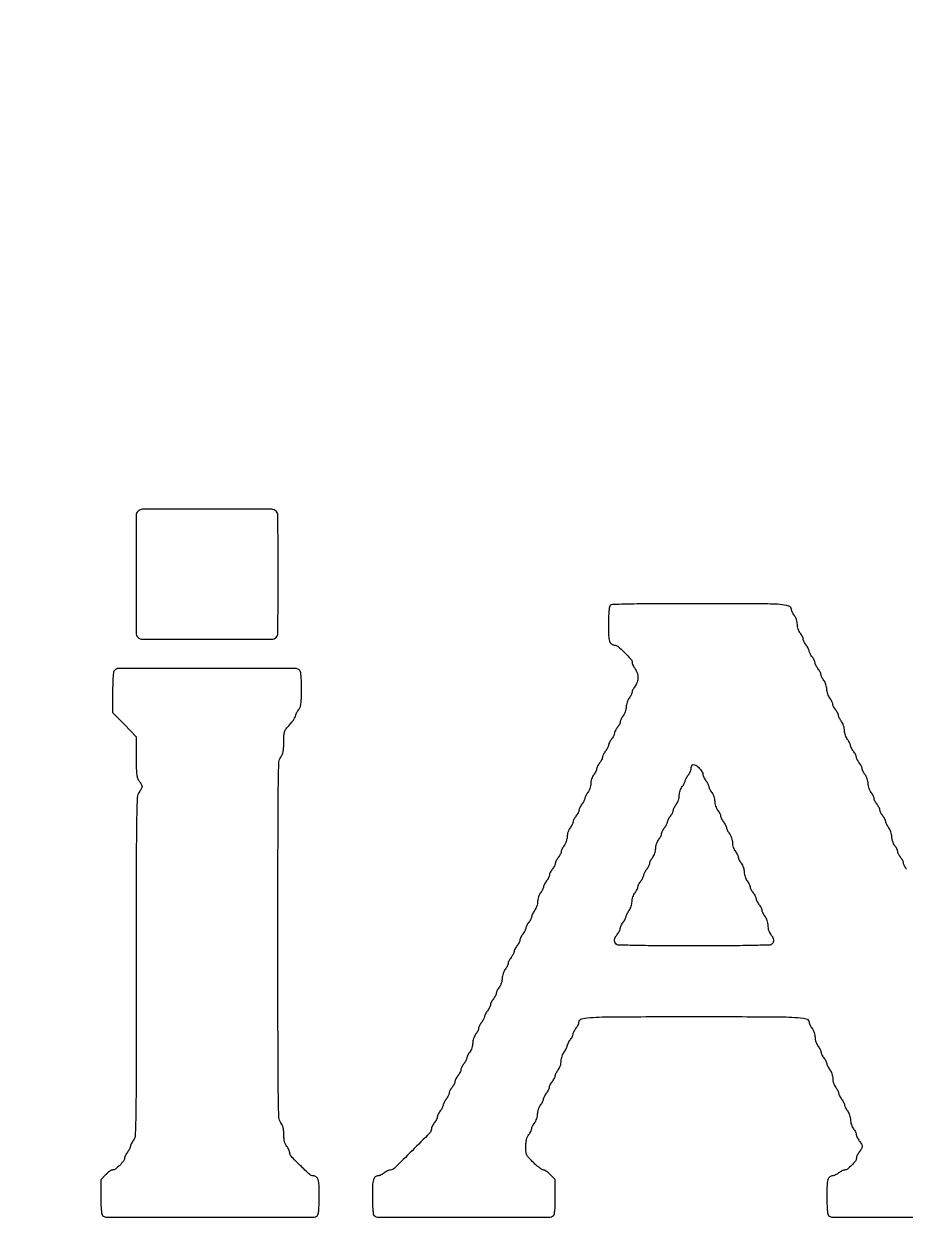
# Model space of a CAD drawing. Header units: millimetres. Extents: x 0 to 1000, y 0 to 588.
# Drawn here: x 105 to 208.9, y 0 to 142 of the extents above; entities that cross this region are included whole.
import ezdxf

# ---------------------------------------------------------------- set-up
doc = ezdxf.new("R2010")
doc.units = ezdxf.units.MM

msp = doc.modelspace()

# ---------------------------------------------------------------- linework, layer by layer
for points in [[(273.277, 483.9348, 0.000002), (273.2766, 337.614, 0.000002), (273.277, 191.2931, 0.198911)], [(208.9708, 42.4123, -0.025088), (208.84, 42.5978, -0.024961), (208.7284, 42.7959, -0.025753), (208.6486, 42.9782, -0.082945), (208.6231, 43.1077, 0.082945), (208.5975, 43.2371, 0.025753), (208.5178, 43.4196, 0.024961), (208.406, 43.6176, 0.025088), (208.2753, 43.8031, -0.025088), (208.1447, 43.9887, -0.024961), (208.0329, 44.1867, -0.025753), (207.9533, 44.369, -0.082945), (207.9276, 44.4985, 0.082945), (207.9021, 44.628, 0.025753), (207.8223, 44.8104, 0.024961), (207.7107, 45.0083, 0.025088), (207.5799, 45.194, -0.05391), (207.4491, 45.4045, -0.031665), (207.3376, 45.6797, -0.031362), (207.26, 45.9722, -0.045942), (207.2323, 46.237, 0.045942), (207.2045, 46.5018, 0.031362), (207.1269, 46.7945, 0.031665), (207.0154, 47.0695, 0.05391), (206.8846, 47.2802, -0.025088), (206.7538, 47.4657, -0.024961), (206.6421, 47.6637, -0.025753), (206.5624, 47.8461, -0.082945), (206.5368, 47.9755, 0.082945), (206.5113, 48.105, 0.025753), (206.4315, 48.2874, 0.024961), (206.3198, 48.4854, 0.025088), (206.1891, 48.671, -0.025088), (206.0585, 48.8566, -0.024961), (205.9467, 49.0545, -0.025753), (205.8671, 49.2369, -0.082945), (205.8414, 49.3664, 0.082945), (205.8158, 49.4958, 0.025753), (205.7361, 49.6783, 0.024961), (205.6244, 49.8762, 0.025088), (205.4937, 50.0617, -0.025088), (205.363, 50.2474, -0.024961), (205.2514, 50.4453, -0.025753), (205.1716, 50.6278, -0.082945), (205.146, 50.7572, 0.082945), (205.1204, 50.8867, 0.025753), (205.0407, 51.069, 0.024961), (204.929, 51.267, 0.025088), (204.7983, 51.4526, -0.05391), (204.6674, 51.6632, -0.031665), (204.5559, 51.9383, -0.031362), (204.4783, 52.2309, -0.045942), (204.4506, 52.4957, 0.045942), (204.4228, 52.7605, 0.031362), (204.3453, 53.0531, 0.031665), (204.2337, 53.3283, 0.05391), (204.1029, 53.5389, -0.025088), (203.9722, 53.7244, -0.024961), (203.8605, 53.9224, -0.025753), (203.7807, 54.1048, -0.082945), (203.7552, 54.2343, 0.082945), (203.7296, 54.3637, 0.025753), (203.6499, 54.5461, 0.024961), (203.5382, 54.7441, 0.025088), (203.4075, 54.9296, -0.025088), (203.2768, 55.1152, -0.024961), (203.1651, 55.3132, -0.025753), (203.0854, 55.4956, -0.082945), (203.0597, 55.6251, 0.082945), (203.0342, 55.7546, 0.025753), (202.9544, 55.9369, 0.024961), (202.8428, 56.1349, 0.025088), (202.7121, 56.3205, -0.025088), (202.5814, 56.506, -0.024961), (202.4697, 56.704, -0.025753), (202.3899, 56.8865, -0.082945), (202.3644, 57.0159, 0.082945), (202.3387, 57.1454, 0.025753), (202.2591, 57.3277, 0.024961), (202.1473, 57.5258, 0.025088), (202.0167, 57.7113, -0.05391), (201.8858, 57.9218, -0.031665), (201.7743, 58.197, -0.031362), (201.6968, 58.4897, -0.045942), (201.669, 58.7545, 0.045942), (201.6411, 59.0191, 0.031362), (201.5636, 59.3118, 0.031665), (201.4521, 59.587, 0.05391), (201.3212, 59.7975, -0.025088), (201.1906, 59.983, -0.024961), (201.0789, 60.1811, -0.025753), (200.9992, 60.3635, -0.082945), (200.9735, 60.493, 0.082945), (200.948, 60.6224, 0.025753), (200.8682, 60.8048, 0.024961), (200.7565, 61.0028, 0.025088), (200.6259, 61.1883, -0.025088), (200.4951, 61.3739, -0.024961), (200.3835, 61.5719, -0.025753), (200.3037, 61.7543, -0.082945), (200.2782, 61.8837, 0.082945), (200.2525, 62.0133, 0.025753), (200.1728, 62.1956, 0.024961), (200.0611, 62.3936, 0.025088), (199.9304, 62.5792, -0.05391), (199.7995, 62.7897, -0.031665), (199.688, 63.0649, -0.031362), (199.6105, 63.3575, -0.045942), (199.5827, 63.6223, 0.045942), (199.5549, 63.887, 0.031362), (199.4774, 64.1797, 0.031665), (199.3659, 64.4549, 0.05391), (199.235, 64.6654, -0.025088), (199.1044, 64.8509, -0.024961), (198.9926, 65.049, -0.025753), (198.9129, 65.2314, -0.082945), (198.8873, 65.3609, 0.082945), (198.8617, 65.4903, 0.025753), (198.782, 65.6727, 0.024961), (198.6703, 65.8707, 0.025088), (198.5396, 66.0562, -0.025088), (198.4089, 66.2418, -0.024961), (198.2972, 66.4398, -0.025753), (198.2175, 66.6221, -0.082945), (198.1919, 66.7516, 0.082945), (198.1663, 66.8811, 0.025753), (198.0865, 67.0635, 0.024961), (197.9749, 67.2615, 0.025088), (197.8442, 67.4471, -0.025088), (197.7135, 67.6326, -0.024961), (197.6018, 67.8306, -0.025753), (197.5221, 68.013, -0.082945), (197.4965, 68.1424, 0.082945), (197.4709, 68.2719, 0.025753), (197.3912, 68.4543, 0.024961), (197.2794, 68.6524, 0.025088), (197.1488, 68.8379, -0.025088), (197.0181, 69.0234, -0.024961), (196.9064, 69.2215, -0.025753), (196.8267, 69.4038, -0.082945), (196.8011, 69.5333, 0.082945), (196.7755, 69.6627, 0.025753), (196.6958, 69.8452, 0.024961), (196.5841, 70.0431, 0.025088), (196.4533, 70.2286, -0.05391), (196.3225, 70.4393, -0.031665), (196.211, 70.7144, -0.031362), (196.1334, 71.007, -0.045942), (196.1057, 71.2718, 0.045942), (196.0779, 71.5366, 0.031362), (196.0003, 71.8293, 0.031665), (195.8888, 72.1043, 0.05391), (195.758, 72.3149, -0.026417), (195.6275, 72.5011, -0.025977), (195.5167, 72.7011, -0.026897), (195.4384, 72.8861, -0.083283), (195.4141, 73.0191, 0.330659), (195.0964, 73.4344, 0.053923), (194.0337, 73.6183, 0.015081), (191.7694, 73.694, 0.00082), (184.6314, 73.7058, 0.00093), (179.5143, 73.6963, 0.004004), (176.4702, 73.6605, 0.001805), (174.3247, 73.6104, 0.191917), (174.0612, 73.4971, 0.157061), (173.9665, 73.3126, 0.017194), (173.905, 72.8339, 0.016522), (173.8648, 72.1704, 0.006849), (173.8526, 71.2718, 0.009039), (173.8767, 69.935, 0.061222), (173.9808, 69.283, 0.157119), (174.1973, 68.9615, 0.168231), (174.5543, 68.8379, -0.18105), (174.9398, 68.6936, -0.015072), (175.7371, 67.9559, -0.01503), (176.4885, 67.1717, -0.182238), (176.6381, 66.79, 0.078168), (176.6628, 66.6452, 0.028315), (176.7406, 66.451, 0.027258), (176.8515, 66.2446, 0.02916), (176.9819, 66.0562, -0.054081), (177.1135, 65.8443, -0.033167), (177.2231, 65.5711, -0.032789), (177.2972, 65.28, -0.046022), (177.3219, 65.0131, -0.046022), (177.2972, 64.7462, -0.032789), (177.2231, 64.4552, -0.033167), (177.1135, 64.1819, -0.054081), (176.9819, 63.97, 0.025088), (176.8512, 63.7845, 0.024961), (176.7396, 63.5864, 0.025753), (176.6598, 63.404, 0.082945), (176.6342, 63.2745, -0.082945), (176.6086, 63.1451, -0.025753), (176.5288, 62.9628, -0.024961), (176.4172, 62.7647, -0.025088), (176.2864, 62.5792, 0.05391), (176.1556, 62.3687, 0.031665), (176.0441, 62.0935, 0.031362), (175.9665, 61.8008, 0.045942), (175.9388, 61.536, -0.045942), (175.911, 61.2713, -0.031362), (175.8334, 60.9787, -0.031665), (175.7219, 60.7035, -0.05391), (175.5911, 60.493, 0.025088), (175.4603, 60.3074, 0.024961), (175.3487, 60.1094, 0.025753), (175.2689, 59.927, 0.082945), (175.2434, 59.7975, -0.082945), (175.2178, 59.668, -0.025753), (175.1381, 59.4857, -0.024961), (175.0263, 59.2877, -0.025088), (174.8956, 59.1021, 0.025088), (174.765, 58.9166, 0.024961), (174.6532, 58.7186, 0.025753), (174.5736, 58.5361, 0.082945), (174.5479, 58.4067, -0.082945), (174.5224, 58.2772, -0.025753), (174.4426, 58.0949, -0.024961), (174.331, 57.8968, -0.025088), (174.2002, 57.7113, 0.025088), (174.0696, 57.5258, 0.024961), (173.9579, 57.3277, 0.025753), (173.8781, 57.1454, 0.082945), (173.8526, 57.0159, -0.082945), (173.8269, 56.8865, -0.025753), (173.7472, 56.704, -0.024961), (173.6355, 56.506, -0.025088), (173.5049, 56.3205, 0.025088), (173.3741, 56.1349, 0.024961), (173.2624, 55.9369, 0.025753), (173.1827, 55.7546, 0.082945), (173.1571, 55.6251, -0.082945), (173.1316, 55.4956, -0.025753), (173.0518, 55.3132, -0.024961), (172.9401, 55.1152, -0.025088), (172.8094, 54.9296, 0.025088), (172.6788, 54.7441, 0.024961), (172.567, 54.5461, 0.025753), (172.4874, 54.3637, 0.082945), (172.4617, 54.2343, -0.082945), (172.4361, 54.1048, -0.025753), (172.3564, 53.9224, -0.024961), (172.2447, 53.7244, -0.025088), (172.114, 53.5389, 0.05391), (171.9832, 53.3283, 0.031665), (171.8717, 53.0531, 0.031362), (171.7941, 52.7605, 0.045942), (171.7664, 52.4957, -0.045942), (171.7386, 52.2309, -0.031362), (171.661, 51.9383, -0.031665), (171.5495, 51.6632, -0.05391), (171.4186, 51.4526, 0.025088), (171.2879, 51.267, 0.024961), (171.1762, 51.069, 0.025753), (171.0965, 50.8867, 0.082945), (171.0709, 50.7572, -0.082945), (171.0454, 50.6278, -0.025753), (170.9656, 50.4453, -0.024961), (170.8538, 50.2474, -0.025088), (170.7232, 50.0617, 0.025088), (170.5925, 49.8762, 0.024961), (170.4808, 49.6783, 0.025753), (170.401, 49.4958, 0.082945), (170.3755, 49.3664, -0.082945), (170.3499, 49.2369, -0.025753), (170.2702, 49.0545, -0.024961), (170.1585, 48.8566, -0.025088), (170.0278, 48.671, 0.025088), (169.8971, 48.4854, 0.024961), (169.7854, 48.2874, 0.025753), (169.7057, 48.105, 0.082945), (169.68, 47.9755, -0.082945), (169.6545, 47.8461, -0.025753), (169.5747, 47.6637, -0.024961), (169.4631, 47.4657, -0.025088), (169.3324, 47.2802, 0.05391), (169.2015, 47.0695, 0.031665), (169.09, 46.7945, 0.031362), (169.0124, 46.5018, 0.045942), (168.9847, 46.237, -0.045942), (168.9569, 45.9722, -0.031362), (168.8794, 45.6797, -0.031665), (168.7678, 45.4045, -0.05391), (168.637, 45.194, 0.025088), (168.5063, 45.0083, 0.024961), (168.3946, 44.8104, 0.025753), (168.3148, 44.628, 0.082945), (168.2893, 44.4985, -0.082945), (168.2637, 44.369, -0.025753), (168.1839, 44.1867, -0.024961), (168.0723, 43.9887, -0.025088), (167.9415, 43.8031, 0.025088), (167.8109, 43.6176, 0.024961), (167.6992, 43.4196, 0.025753), (167.6195, 43.2371, 0.082945), (167.5938, 43.1077, -0.082945), (167.5683, 42.9782, -0.025753), (167.4885, 42.7959, -0.024961), (167.3768, 42.5978, -0.025088), (167.2462, 42.4123, 0.025088), (167.1154, 42.2268, 0.024961), (167.0038, 42.0287, 0.025753), (166.924, 41.8463, 0.082945), (166.8985, 41.7168, -0.082945), (166.8728, 41.5874, -0.025753), (166.7932, 41.405, -0.024961), (166.6814, 41.207, -0.025088), (166.5507, 41.0215, 0.025088), (166.42, 40.8359, 0.024961), (166.3083, 40.6379, 0.025753), (166.2286, 40.4555, 0.082945), (166.203, 40.3261, -0.082945), (166.1775, 40.1966, -0.025753), (166.0977, 40.0142, -0.024961), (165.9861, 39.8162, -0.025088), (165.8553, 39.6306, 0.05391), (165.7245, 39.4201, 0.031665), (165.613, 39.1449, 0.031362), (165.5354, 38.8523, 0.045942), (165.5076, 38.5876, -0.045942), (165.4799, 38.3228, -0.031362), (165.4023, 38.0301, -0.031665), (165.2908, 37.7549, -0.05391), (165.16, 37.5444, 0.025088), (165.0292, 37.3589, 0.024961), (164.9175, 37.1608, 0.025753), (164.8378, 36.9785, 0.082945), (164.8122, 36.8489, -0.082945), (164.7866, 36.7195, -0.025753), (164.7068, 36.5371, -0.024961), (164.5952, 36.3391, -0.025088), (164.4645, 36.1536, 0.025088), (164.3338, 35.968, 0.024961), (164.2221, 35.77, 0.025753), (164.1424, 35.5877, 0.082945), (164.1168, 35.4582, -0.082945), (164.0912, 35.3287, -0.025753), (164.0115, 35.1463, -0.024961), (163.8997, 34.9483, -0.025088), (163.7691, 34.7627, 0.025088), (163.6384, 34.5772, 0.024961), (163.5268, 34.3792, 0.025753), (163.447, 34.1968, 0.082945), (163.4214, 34.0674, -0.082945), (163.3958, 33.9379, -0.025753), (163.3161, 33.7555, -0.024961), (163.2044, 33.5575, -0.025088), (163.0736, 33.3719, 0.025088), (162.943, 33.1864, 0.024961), (162.8313, 32.9884, 0.025753), (162.7516, 32.806, 0.082945), (162.726, 32.6765, -0.082945), (162.7004, 32.5471, -0.025753), (162.6206, 32.3646, -0.024961), (162.5089, 32.1667, -0.025088), (162.3783, 31.9812, 0.025088), (162.2475, 31.7955, 0.024961), (162.1359, 31.5976, 0.025753), (162.0561, 31.4152, 0.082945), (162.0306, 31.2857, -0.082945), (162.005, 31.1562, -0.025753), (161.9253, 30.9739, -0.024961), (161.8135, 30.7759, -0.025088), (161.6829, 30.5903, 0.05391), (161.552, 30.3797, 0.031665), (161.4404, 30.1046, 0.031362), (161.3629, 29.812, 0.045942), (161.3351, 29.5472, -0.045942), (161.3073, 29.2824, -0.031362), (161.2298, 28.9898, -0.031665), (161.1183, 28.7147, -0.05391), (160.9874, 28.504, 0.025088), (160.8568, 28.3185, 0.024961), (160.7451, 28.1206, 0.025753), (160.6653, 27.9381, 0.082945), (160.6398, 27.8087, -0.082945), (160.6141, 27.6792, -0.025753), (160.5344, 27.4969, -0.024961), (160.4227, 27.2988, -0.025088), (160.2921, 27.1133, 0.025088), (160.1613, 26.9277, 0.024961), (160.0497, 26.7297, 0.025753), (159.9699, 26.5473, 0.082945), (159.9443, 26.4178, -0.082945), (159.9188, 26.2884, -0.025753), (159.839, 26.106, -0.024961), (159.7273, 25.908, -0.025088), (159.5966, 25.7224, 0.025088), (159.466, 25.5369, 0.024961), (159.3542, 25.3389, 0.025753), (159.2746, 25.1564, 0.082945), (159.2489, 25.027, -0.082945), (159.2234, 24.8975, -0.025753), (159.1436, 24.7152, -0.024961), (159.0319, 24.5171, -0.025088), (158.9012, 24.3316, 0.025088), (158.7705, 24.1461, 0.024961), (158.6589, 23.948, 0.025753), (158.5791, 23.7657, 0.082945), (158.5535, 23.6362, -0.082945), (158.5279, 23.5068, -0.025753), (158.4482, 23.3243, -0.024961), (158.3365, 23.1263, -0.025088), (158.2058, 22.9408, 0.05391), (158.0749, 22.7302, 0.031665), (157.9634, 22.4551, 0.031362), (157.8858, 22.1624, 0.045942), (157.8581, 21.8977, -0.045942), (157.8303, 21.6329, -0.031362), (157.7528, 21.3403, -0.031665), (157.6412, 21.0651, -0.05391), (157.5104, 20.8546, 0.025088), (157.3798, 20.669, 0.024961), (157.268, 20.471, 0.025753), (157.1882, 20.2887, 0.082945), (157.1627, 20.1592, -0.082945), (157.1371, 20.0296, -0.025753), (157.0574, 19.8473, -0.024961), (156.9457, 19.6493, -0.025088), (156.815, 19.4637, 0.025088), (156.6843, 19.2782, 0.024961), (156.5726, 19.0802, 0.025753), (156.4929, 18.8978, 0.082945), (156.4672, 18.7684, -0.082945), (156.4417, 18.6389, -0.025753), (156.3619, 18.4565, -0.024961), (156.2503, 18.2584, -0.025088), (156.1196, 18.0729, 0.025088), (155.9889, 17.8874, 0.024961), (155.8772, 17.6893, 0.025753), (155.7975, 17.507, 0.082945), (155.7719, 17.3775, -0.082945), (155.7462, 17.2481, -0.025753), (155.6666, 17.0656, -0.024961), (155.5548, 16.8677, -0.025088), (155.4242, 16.682, 0.025088), (155.2934, 16.4965, 0.024961), (155.1818, 16.2986, 0.025753), (155.102, 16.1161, 0.082945), (155.0765, 15.9867, -0.082945), (155.0509, 15.8572, -0.025753), (154.9712, 15.6748, -0.024961), (154.8595, 15.4769, -0.025088), (154.7287, 15.2913, 0.025088), (154.5981, 15.1057, 0.024961), (154.4864, 14.9077, 0.025753), (154.4067, 14.7253, 0.082945), (154.381, 14.5958, -0.082945), (154.3555, 14.4664, -0.025753), (154.2757, 14.2841, -0.024961), (154.164, 14.086, -0.025088), (154.0334, 13.9005, 0.025088), (153.9026, 13.7149, 0.024961), (153.791, 13.5169, 0.025753), (153.7112, 13.3345, 0.082945), (153.6857, 13.205, -0.082945), (153.66, 13.0755, -0.025753), (153.5803, 12.8932, -0.024961), (153.4686, 12.6952, -0.025088), (153.338, 12.5096, 0.029723), (153.2076, 12.3208, 0.027498), (153.0967, 12.1129, 0.028569), (153.0189, 11.9169, 0.077171), (152.9941, 11.7696, -0.193158), (152.8066, 11.319, -0.002775), (150.717, 9.2127, -0.002785), (148.6045, 7.1302, -0.192148), (148.1516, 6.9424, 0.079697), (148.0104, 6.9179, 0.027911), (147.8191, 6.8399, 0.026884), (147.6146, 6.729, 0.028315), (147.4269, 6.5986, -0.026417), (147.2408, 6.4683, -0.025977), (147.0408, 6.3574, -0.026897), (146.8558, 6.2791, -0.083283), (146.7228, 6.2548, 0.171638), (146.3743, 6.1258, 0.151633), (146.1626, 5.7996, 0.059693), (146.0601, 5.1451, 0.009023), (146.0361, 3.817, 0.006849), (146.0484, 2.9184, 0.016522), (146.0886, 2.255, 0.017194), (146.1501, 1.7762, 0.157061), (146.2447, 1.5917, 0.198563), (146.773, 1.3725, 0.000336), (156.815, 1.3657, 0.000336), (166.8569, 1.3725, 0.198563), (167.3852, 1.5917, 0.157073), (167.4799, 1.7762, 0.017189), (167.5414, 2.2551, 0.016518), (167.5816, 2.9187, 0.006845), (167.5938, 3.8177), (167.5938, 5.835), (167.0206, 6.3906, 0.021379), (166.7814, 6.6034, 0.025093), (166.537, 6.7831, 0.025205), (166.3187, 6.9121, 0.121372), (166.1796, 6.9464, -0.14615), (166.0285, 6.9915, -0.01581), (165.7269, 7.2032, -0.018335), (165.3777, 7.4858, -0.013801), (165.0144, 7.8207, -0.011445), (164.4591, 8.3869, -0.076823), (164.2376, 8.7111, -0.092513), (164.1436, 9.0621, -0.020242), (164.1206, 9.6896, -0.019078), (164.1412, 10.1777, -0.038996), (164.2015, 10.5559, -0.0487), (164.3068, 10.8601, -0.058332), (164.4645, 11.1188, 0.025088), (164.5952, 11.3043, 0.024961), (164.7068, 11.5024, 0.025753), (164.7866, 11.6847, 0.082945), (164.8122, 11.8142, -0.082945), (164.8378, 11.9437, -0.025753), (164.9175, 12.1261, -0.024961), (165.0292, 12.3241, -0.025088), (165.16, 12.5096, 0.05391), (165.2908, 12.7202, 0.031665), (165.4023, 12.9953, 0.031362), (165.4799, 13.288, 0.045942), (165.5076, 13.5528, -0.045942), (165.5354, 13.8175, -0.031362), (165.613, 14.1102, -0.031665), (165.7245, 14.3853, -0.05391), (165.8553, 14.5958, 0.025088), (165.9861, 14.7814, 0.024961), (166.0977, 14.9794, 0.025753), (166.1775, 15.1619, 0.082945), (166.203, 15.2913, -0.082945), (166.2286, 15.4208, -0.025753), (166.3083, 15.6031, -0.024961), (166.42, 15.8011, -0.025088), (166.5507, 15.9867, 0.025088), (166.6814, 16.1722, 0.024961), (166.7932, 16.3703, 0.025753), (166.8728, 16.5526, 0.082945), (166.8985, 16.682, -0.082945), (166.924, 16.8115, -0.025753), (167.0038, 16.9939, -0.024961), (167.1154, 17.192, -0.025088), (167.2462, 17.3775, 0.025088), (167.3768, 17.5631, 0.024961), (167.4885, 17.7611, 0.025753), (167.5683, 17.9434, 0.082945), (167.5938, 18.0729, -0.082945), (167.6195, 18.2023, -0.025753), (167.6992, 18.3848, -0.024961), (167.8109, 18.5828, -0.025088), (167.9415, 18.7684, 0.05391), (168.0724, 18.9789, 0.031665), (168.1839, 19.254, 0.031362), (168.2614, 19.5467, 0.045942), (168.2893, 19.8114, -0.045942), (168.3171, 20.0762, -0.031362), (168.3946, 20.3689, -0.031665), (168.5061, 20.644, -0.05391), (168.637, 20.8546, 0.025088), (168.7676, 21.0401, 0.024961), (168.8794, 21.2381, 0.025753), (168.959, 21.4205, 0.082945), (168.9847, 21.5499, -0.082945), (169.0102, 21.6794, -0.025753), (169.09, 21.8618, -0.024961), (169.2017, 22.0599, -0.025088), (169.3324, 22.2454, 0.025088), (169.4631, 22.4309, 0.024961), (169.5747, 22.629, 0.025753), (169.6545, 22.8113, 0.082945), (169.68, 22.9408, -0.082945), (169.7057, 23.0702, -0.025753), (169.7854, 23.2527, -0.024961), (169.8971, 23.4506, -0.025088), (170.0278, 23.6362, 0.026417), (170.1581, 23.8224, 0.025977), (170.269, 24.0223, 0.026897), (170.3473, 24.2073, 0.083283), (170.3717, 24.3403, -0.350258), (170.7234, 24.7681, -0.039583), (172.0571, 24.9421, -0.012038), (174.8442, 25.016, -0.000608), (183.936, 25.027, -0.000608), (193.0278, 25.016, -0.012038), (195.8149, 24.9421, -0.039583), (197.1486, 24.7681, -0.350258), (197.5003, 24.3403, 0.083283), (197.5246, 24.2073, 0.026897), (197.603, 24.0223, 0.025977), (197.7138, 23.8224, 0.026417), (197.8442, 23.6362, -0.05391), (197.975, 23.4256, -0.031665), (198.0865, 23.1504, -0.031362), (198.1641, 22.8579, -0.045942), (198.1919, 22.5931, 0.045942), (198.2196, 22.3283, 0.031362), (198.2972, 22.0356, 0.031665), (198.4087, 21.7606, 0.05391), (198.5396, 21.5499, -0.025088), (198.6703, 21.3644, -0.024961), (198.782, 21.1664, -0.025753), (198.8617, 20.984, -0.082945), (198.8873, 20.8546, 0.082945), (198.9129, 20.7251, 0.025753), (198.9926, 20.5427, 0.024961), (199.1044, 20.3447, 0.025088), (199.235, 20.1592, -0.025088), (199.3658, 19.9736, -0.024961), (199.4774, 19.7756, -0.025753), (199.5572, 19.5932, -0.082945), (199.5827, 19.4637, 0.082945), (199.6083, 19.3343, 0.025753), (199.688, 19.1519, 0.024961), (199.7997, 18.9539, 0.025088), (199.9304, 18.7684, -0.05391), (200.0613, 18.5577, -0.031665), (200.1728, 18.2827, -0.031362), (200.2504, 17.99, -0.045942), (200.2782, 17.7252, 0.045942), (200.3059, 17.4604, 0.031362), (200.3835, 17.1678, 0.031665), (200.495, 16.8927, 0.05391), (200.6259, 16.682, -0.025088), (200.7565, 16.4965, -0.024961), (200.8682, 16.2986, -0.025753), (200.948, 16.1161, -0.082945), (200.9735, 15.9867, 0.082945), (200.9992, 15.8572, 0.025753), (201.0789, 15.6748, 0.024961), (201.1906, 15.4769, 0.025088), (201.3212, 15.2913, -0.025088), (201.452, 15.1057, -0.024961), (201.5636, 14.9077, -0.025753), (201.6434, 14.7253, -0.082945), (201.669, 14.5958, 0.082945), (201.6945, 14.4664, 0.025753), (201.7743, 14.2841, 0.024961), (201.8859, 14.086, 0.025088), (202.0167, 13.9005, -0.05391), (202.1475, 13.6898, -0.031665), (202.2591, 13.4148, -0.031362), (202.3366, 13.1221, -0.045942), (202.3644, 12.8573, 0.045942), (202.3921, 12.5925, 0.031362), (202.4697, 12.3, 0.031665), (202.5812, 12.0248, 0.05391), (202.7121, 11.8142, -0.027469), (202.8425, 11.6272, -0.026491), (202.9533, 11.4248, -0.027478), (203.0314, 11.2363, -0.081269), (203.0559, 11.0988, 0.082573), (203.0808, 10.9608, 0.027352), (203.1608, 10.7706, 0.02638), (203.2741, 10.5658, 0.027089), (203.4075, 10.376, -0.020589), (203.5406, 10.1916, -0.022921), (203.6531, 10.0033, -0.023045), (203.7334, 9.8354, -0.10042), (203.7552, 9.728, -0.10042), (203.7334, 9.6205, -0.023045), (203.6531, 9.4527, -0.022921), (203.5406, 9.2644, -0.020589), (203.4075, 9.08, 0.029668), (203.2744, 8.8885, 0.027895), (203.162, 8.6786, 0.029024), (203.0836, 8.4814, 0.080238), (203.0597, 8.3343, -0.165812), (202.9451, 7.9981, -0.031004), (202.5099, 7.501, -0.031063), (202.0162, 7.0615, -0.164225), (201.6794, 6.9424, 0.082963), (201.5457, 6.9182, 0.026991), (201.3602, 6.8399, 0.026059), (201.1598, 6.729, 0.026581), (200.9735, 6.5986, -0.026417), (200.7874, 6.4683, -0.025977), (200.5874, 6.3574, -0.026897), (200.4024, 6.2791, -0.083283), (200.2694, 6.2548, 0.171638), (199.9209, 6.1258, 0.151633), (199.7092, 5.7996, 0.059693), (199.6067, 5.1451, 0.009023), (199.5827, 3.817, 0.006849), (199.595, 2.9184, 0.016522), (199.6351, 2.255, 0.017194), (199.6968, 1.7762, 0.157061), (199.7913, 1.5917, 0.198725), (200.3259, 1.37, 0.000181), (214.1863, 1.3651, 0.000181), (228.0468, 1.37, 0.198725)]]:
    msp.add_lwpolyline(points, format="xyb")
for points in [[(118.4284, 84.6237, 0.198204), (118.2128, 84.1054, 0.000682), (118.2034, 77.1828, 0.000682), (118.2128, 70.2601, 0.198204), (118.4284, 69.7419, 0.198321), (118.9495, 69.5254, 0.000569), (126.5646, 69.5167, 0.000569), (134.1797, 69.5254, 0.198321), (134.7009, 69.7419, 0.198204), (134.9165, 70.2601, 0.000682), (134.9259, 77.1828, 0.000682), (134.9165, 84.1054, 0.198204), (134.7009, 84.6237, 0.198321), (134.1797, 84.8403, 0.000569), (126.5646, 84.8489, 0.000569), (118.9495, 84.8403, 0.198321)], [(115.6467, 65.8476, 0.162795), (115.5495, 65.6527, 0.014883), (115.4892, 65.1069, 0.014639), (115.4498, 64.3383, 0.00545), (115.4381, 63.2568), (115.4381, 60.8747), (116.8289, 59.4498), (118.2198, 58.0249), (118.2198, 55.6315, 0.003896), (118.2306, 54.2444, 0.026614), (118.2776, 53.5624, 0.055993), (118.3792, 53.1355, 0.080362), (118.5675, 52.796, -0.020589), (118.7005, 52.6116, -0.022921), (118.813, 52.4233, -0.023045), (118.8933, 52.2555, -0.10042), (118.9151, 52.1481, -0.10042), (118.8933, 52.0406, -0.023045), (118.813, 51.8727, -0.022921), (118.7005, 51.6844, -0.020589), (118.5675, 51.5, 0.156954), (118.3367, 50.878, 0.006667), (118.2644, 48.5031, 0.003993), (118.2247, 44.1456, 0.000237), (118.2158, 30.958, -0.000244), (118.207, 17.8953, -0.003894), (118.1673, 13.4701, -0.006085), (118.0969, 11.0348, -0.156949), (117.872, 10.4234, 0.025088), (117.7413, 10.2379, 0.024961), (117.6296, 10.0399, 0.025753), (117.5499, 9.8574, 0.082945), (117.5243, 9.728, -0.082945), (117.4988, 9.5985, -0.025753), (117.419, 9.4162, -0.024961), (117.3072, 9.2181, -0.025088), (117.1766, 9.0326, 0.027729), (117.0462, 8.8454, 0.026614), (116.9353, 8.6423, 0.027615), (116.8572, 8.453, 0.08078), (116.8328, 8.3144, -0.166617), (116.7145, 7.9841, -0.030168), (116.2716, 7.4935, -0.030217), (115.7727, 7.0597, -0.165306), (115.4392, 6.9464, 0.123435), (115.2957, 6.9104, 0.027433), (115.0778, 6.7779, 0.026901), (114.8362, 6.5925, 0.023123), (114.6029, 6.373), (114.0473, 5.7997), (114.0473, 3.8001, 0.00693), (114.0596, 2.91, 0.01662), (114.0998, 2.2513, 0.017308), (114.1614, 1.7757, 0.156761), (114.2559, 1.5917, 0.198669), (114.788, 1.371, 0.000234), (126.9124, 1.3653, 0.000234), (139.0366, 1.371, 0.198669), (139.5688, 1.5917, 0.157061), (139.6634, 1.7762, 0.017194), (139.7249, 2.255, 0.016522), (139.7651, 2.9184, 0.006849), (139.7774, 3.817, 0.009032), (139.7533, 5.1567, 0.061732), (139.6486, 5.8074, 0.158628), (139.4307, 6.1278, 0.166202), (139.0703, 6.2509, -0.188217), (138.6549, 6.4131, -0.008745), (137.5405, 7.4758, -0.008746), (136.4639, 8.5768, -0.188154), (136.2965, 8.9902, 0.077528), (136.2717, 9.1366, 0.028479), (136.194, 9.332, 0.027412), (136.0831, 9.5393, 0.02952), (135.9527, 9.728, -0.057976), (135.7972, 9.9827, -0.046828), (135.6908, 10.2851, -0.038533), (135.6279, 10.6557, -0.020712), (135.605, 11.1188, 0.020712), (135.582, 11.5821, 0.038533), (135.5192, 11.9525, 0.046828), (135.4127, 12.255, 0.057976), (135.2573, 12.5096, -0.157693), (135.0314, 13.1265, -0.005602), (134.9624, 15.6861, -0.003712), (134.9236, 20.3253, -0.000231), (134.9173, 34.0674, -0.000231), (134.9236, 47.8094, -0.003712), (134.9624, 52.4486, -0.005602), (135.0314, 55.0082, -0.157693), (135.2573, 55.6251, 0.063633), (135.4251, 55.9072, 0.05383), (135.5285, 56.239, 0.03649), (135.5835, 56.6896, 0.011414), (135.6011, 57.3706, -0.010476), (135.621, 58.2031, -0.070007), (135.6968, 58.6093, -0.084315), (135.8778, 58.9463, -0.01867), (136.3003, 59.4498, 0.01572), (136.567, 59.7636, 0.019759), (136.7927, 60.0712, 0.018266), (136.9593, 60.3386, 0.127223), (136.9997, 60.486, -0.083599), (137.0239, 60.6183, -0.026804), (137.1022, 60.8027, -0.025895), (137.2131, 61.0023, -0.026255), (137.3435, 61.1883, 0.076075), (137.5227, 61.5073, 0.055116), (137.6237, 61.9028, 0.029148), (137.6731, 62.5082, 0.005341), (137.6873, 63.631, 0.006849), (137.6768, 64.5277, 0.016662), (137.6379, 65.1878, 0.017494), (137.5772, 65.663, 0.157103), (137.4826, 65.8476, 0.198585), (136.9535, 66.0671, 0.000315), (126.5646, 66.0736, 0.000315), (116.1758, 66.0671, 0.198585)], [(184.5523, 54.3291, -0.03245), (184.716, 54.1427, -0.032008), (184.8549, 53.936, -0.03372), (184.9523, 53.7395, -0.095398), (184.983, 53.5902, 0.076098), (185.0078, 53.4402, 0.028834), (185.0855, 53.2421, 0.027752), (185.1964, 53.0328, 0.03034), (185.3268, 52.8434, -0.025088), (185.4575, 52.6579, -0.024961), (185.5692, 52.4598, -0.025753), (185.6489, 52.2775, -0.082945), (185.6745, 52.1481, 0.082945), (185.7001, 52.0186, 0.025753), (185.7798, 51.8362, 0.024961), (185.8916, 51.6381, 0.025088), (186.0222, 51.4526, -0.05391), (186.1531, 51.2421, -0.031665), (186.2646, 50.9669, -0.031362), (186.3421, 50.6742, -0.045942), (186.3699, 50.4095, 0.045942), (186.3977, 50.1447, 0.031362), (186.4752, 49.8521, 0.031665), (186.5867, 49.5769, 0.05391), (186.7177, 49.3664, -0.025088), (186.8483, 49.1808, -0.024961), (186.96, 48.9828, -0.025753), (187.0397, 48.8005, -0.082945), (187.0654, 48.671, 0.082945), (187.0909, 48.5416, 0.025753), (187.1707, 48.3591, 0.024961), (187.2823, 48.1611, 0.025088), (187.413, 47.9755, -0.025088), (187.5437, 47.79, -0.024961), (187.6554, 47.592, -0.025753), (187.7352, 47.4096, -0.082945), (187.7607, 47.2802, 0.082945), (187.7864, 47.1507, 0.025753), (187.866, 46.9683, 0.024961), (187.9778, 46.7702, 0.025088), (188.1084, 46.5847, -0.05391), (188.2394, 46.3742, -0.031665), (188.3509, 46.099, -0.031362), (188.4284, 45.8063, -0.045942), (188.4562, 45.5417, 0.045942), (188.484, 45.2769, 0.031362), (188.5615, 44.9842, 0.031665), (188.673, 44.709, 0.05391), (188.8039, 44.4985, -0.025088), (188.9345, 44.313, -0.024961), (189.0462, 44.1149, -0.025753), (189.1259, 43.9326, -0.082945), (189.1516, 43.8031, 0.082945), (189.1772, 43.6737, 0.025753), (189.2569, 43.4912, 0.024961), (189.3686, 43.2932, 0.025088), (189.4993, 43.1077, -0.05391), (189.6301, 42.8971, -0.031665), (189.7416, 42.622, -0.031362), (189.8192, 42.3293, -0.045942), (189.8469, 42.0646, 0.045942), (189.8747, 41.7998, 0.031362), (189.9523, 41.5071, 0.031665), (190.0638, 41.232, 0.05391), (190.1947, 41.0215, -0.025088), (190.3254, 40.8359, -0.024961), (190.4371, 40.6379, -0.025753), (190.5168, 40.4555, -0.082945), (190.5424, 40.3261, 0.082945), (190.5679, 40.1966, 0.025753), (190.6477, 40.0142, 0.024961), (190.7595, 39.8162, 0.025088), (190.8901, 39.6306, -0.025088), (191.0208, 39.4451, -0.024961), (191.1325, 39.247, -0.025753), (191.2122, 39.0647, -0.082945), (191.2378, 38.9353, 0.082945), (191.2634, 38.8058, 0.025753), (191.3431, 38.6234, 0.024961), (191.4548, 38.4253, 0.025088), (191.5855, 38.2398, -0.025088), (191.7162, 38.0542, -0.024961), (191.8279, 37.8562, -0.025753), (191.9076, 37.6739, -0.082945), (191.9332, 37.5444, 0.082945), (191.9588, 37.415, 0.025753), (192.0386, 37.2325, 0.024961), (192.1502, 37.0346, 0.025088), (192.2809, 36.8489, -0.054459), (192.4137, 36.6348, -0.033356), (192.5239, 36.3584, -0.032811), (192.5988, 36.0619, -0.043892), (192.6248, 35.7858, 0.043978), (192.651, 35.5069, 0.033853), (192.7267, 35.2105, 0.034402), (192.839, 34.9339, 0.052963), (192.9763, 34.7153, -0.039021), (193.2114, 34.3631, -0.097446), (193.3071, 34.0705, -0.129294), (193.2725, 33.8157, -0.098576), (193.1154, 33.5806, -0.190608), (192.8562, 33.4684, -0.00232), (190.9965, 33.4174, -0.004591), (188.3483, 33.3815, -0.00109), (183.936, 33.3719, -0.00109), (179.5237, 33.3815, -0.004591), (176.8755, 33.4174, -0.00232), (175.0157, 33.4684, -0.190608), (174.7565, 33.5806, -0.098576), (174.5995, 33.8157, -0.129294), (174.5649, 34.0705, -0.097446), (174.6606, 34.3631, -0.039021), (174.8956, 34.7153, 0.027089), (175.029, 34.9052, 0.02638), (175.1423, 35.11, 0.027352), (175.2224, 35.3002, 0.082573), (175.2472, 35.4381, -0.081269), (175.2717, 35.5757, -0.027478), (175.3498, 35.7641, -0.026491), (175.4607, 35.9665, -0.027469), (175.5911, 36.1536, 0.025088), (175.7217, 36.3391, 0.024961), (175.8334, 36.5371, 0.025753), (175.9132, 36.7195, 0.082945), (175.9388, 36.8489, -0.082945), (175.9644, 36.9785, -0.025753), (176.0441, 37.1608, -0.024961), (176.1558, 37.3589, -0.025088), (176.2864, 37.5444, 0.05391), (176.4173, 37.7549, 0.031665), (176.5288, 38.0301, 0.031362), (176.6064, 38.3228, 0.045942), (176.6342, 38.5876, -0.045942), (176.662, 38.8523, -0.031362), (176.7396, 39.1449, -0.031665), (176.8511, 39.4201, -0.05391), (176.9819, 39.6306, 0.025088), (177.1126, 39.8162, 0.024961), (177.2243, 40.0142, 0.025753), (177.304, 40.1966, 0.082945), (177.3296, 40.3261, -0.082945), (177.3551, 40.4555, -0.025753), (177.4349, 40.6379, -0.024961), (177.5466, 40.8359, -0.025088), (177.6773, 41.0215, 0.025088), (177.808, 41.207, 0.024961), (177.9196, 41.405, 0.025753), (177.9994, 41.5874, 0.082945), (178.025, 41.7168, -0.082945), (178.0506, 41.8463, -0.025753), (178.1303, 42.0287, -0.024961), (178.242, 42.2268, -0.025088), (178.3728, 42.4123, 0.025088), (178.5034, 42.5978, 0.024961), (178.6151, 42.7959, 0.025753), (178.6948, 42.9782, 0.082945), (178.7204, 43.1077, -0.082945), (178.746, 43.2371, -0.025753), (178.8258, 43.4196, -0.024961), (178.9374, 43.6176, -0.025088), (179.0681, 43.8031, 0.05391), (179.199, 44.0137, 0.031665), (179.3105, 44.2888, 0.031362), (179.388, 44.5815, 0.045942), (179.4158, 44.8462, -0.045942), (179.4436, 45.111, -0.031362), (179.5211, 45.4036, -0.031665), (179.6326, 45.6788, -0.05391), (179.7635, 45.8893, 0.025088), (179.8942, 46.0749, 0.024961), (180.006, 46.2729, 0.025753), (180.0856, 46.4552, 0.082945), (180.1113, 46.5847, -0.082945), (180.1368, 46.7142, -0.025753), (180.2166, 46.8966, -0.024961), (180.3282, 47.0946, -0.025088), (180.459, 47.2802, 0.025088), (180.5896, 47.4657, 0.024961), (180.7013, 47.6637, 0.025753), (180.781, 47.8461, 0.082945), (180.8066, 47.9755, -0.082945), (180.8323, 48.105, -0.025753), (180.912, 48.2874, -0.024961), (181.0237, 48.4854, -0.025088), (181.1543, 48.671, 0.025088), (181.2851, 48.8566, 0.024961), (181.3967, 49.0545, 0.025753), (181.4765, 49.2369, 0.082945), (181.502, 49.3664, -0.082945), (181.5276, 49.4958, -0.025753), (181.6073, 49.6783, -0.024961), (181.7191, 49.8762, -0.025088), (181.8498, 50.0617, 0.05391), (181.9806, 50.2724, 0.031665), (182.0922, 50.5475, 0.031362), (182.1697, 50.8401, 0.045942), (182.1975, 51.1049, -0.045942), (182.2253, 51.3697, -0.031362), (182.3028, 51.6624, -0.031665), (182.4143, 51.9374, -0.05391), (182.5452, 52.1481, 0.023011), (182.6756, 52.3316, 0.024106), (182.7865, 52.5235, 0.024673), (182.8654, 52.6976, 0.090277), (182.889, 52.816, -0.09162), (182.913, 52.9347, -0.024486), (182.9939, 53.1107, -0.023966), (183.1072, 53.3051, -0.022685), (183.2405, 53.4914, 0.028914), (183.3736, 53.6823, 0.027566), (183.4861, 53.8903, 0.02867), (183.5646, 54.0849, 0.081682), (183.5883, 54.2287, -0.094049), (183.6573, 54.5926, -0.279986), (183.8512, 54.7399, -0.179519), (184.1537, 54.6623, -0.044683)]]:
    msp.add_lwpolyline(points, format="xyb", close=True)

doc.saveas('drawing.dxf')
